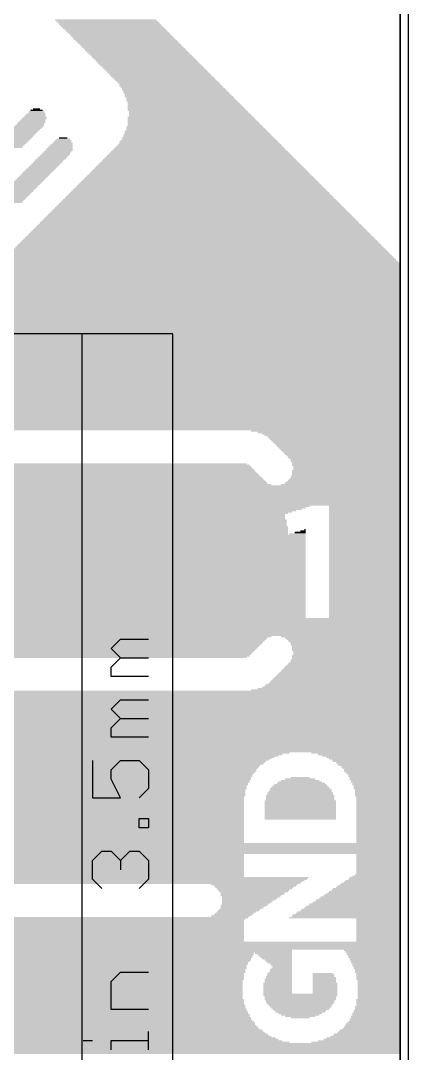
# Model space of a CAD drawing. Extents: x -40.8 to 40.8, y -42.1 to 43.9.
# Drawn here: x 34.78 to 40.77, y -2.37 to 13.59 of the extents above; entities that cross this region are included whole.
import ezdxf

# ---------------------------------------------------------------- set-up
doc = ezdxf.new("R2010")
doc.units = 0
for name, color, linetype in [('1', 22, 'CONTINUOUS'), ('16', 5, 'CONTINUOUS'), ('20', 4, 'CONTINUOUS'), ('200', 2, 'CONTINUOUS'), ('21', 2, 'CONTINUOUS'), ('27', 253, 'CONTINUOUS')]:
    doc.layers.add(name, color=color, linetype=linetype)

# ---------------------------------------------------------------- blocks, each defined once
blk = doc.blocks.new('RECT')
blk.add_solid([(-0.5, -0.5), (0.5, -0.5), (-0.5, 0.5), (0.5, 0.5)])

msp = doc.modelspace()

# ---------------------------------------------------------------- linework, layer by layer
at = {"layer": '1'}
msp.add_line((40.767, -17.526), (40.767, 17.272), dxfattribs=at)
at = {"layer": '16'}
msp.add_line((40.64, -17.526), (40.64, 17.272), dxfattribs=at)
at = {"layer": '20'}
msp.add_line((40.64, 16.3469), (40.64, -16.3469), dxfattribs=at)
at = {"layer": '21'}
for p, q in [((35.728, 8.75), (30.128, 8.75)), ((37.128, 8.75), (35.728, 8.75)), ((35.728, -8.75), (35.728, 8.75)), ((37.128, -8.75), (37.128, 8.75))]:
    msp.add_line(p, q, dxfattribs=at)
at = {"layer": '27'}
for p, q in [((36.1776, 3.8864), (36.3216, 4.0305)), ((36.3216, 4.0305), (36.7538, 4.0305)), ((36.3216, 3.7424), (36.1776, 3.8864)), ((36.1776, 3.5983), (36.3216, 3.7424)), ((36.3216, 3.7424), (36.7538, 3.7424)), ((36.1776, 3.4543), (36.1776, 3.5983)), ((36.7538, 3.4543), (36.1776, 3.4543)), ((36.1776, 2.9509), (36.3216, 3.095)), ((36.3216, 3.095), (36.7538, 3.095)), ((36.3216, 2.8069), (36.1776, 2.9509)), ((36.1776, 2.6628), (36.3216, 2.8069)), ((36.3216, 2.8069), (36.7538, 2.8069)), ((36.1776, 2.5188), (36.1776, 2.6628)), ((36.7538, 2.5188), (36.1776, 2.5188)), ((35.8895, 2.1595), (35.8895, 1.5832)), ((36.1776, 2.0154), (36.3216, 2.1595)), ((36.3216, 2.1595), (36.6097, 2.1595)), ((36.6097, 2.1595), (36.7538, 2.0154)), ((36.1776, 1.8713), (36.1776, 2.0154)), ((36.7538, 2.0154), (36.7538, 1.7273)), ((36.3216, 1.5832), (36.1776, 1.8713)), ((36.7538, 1.7273), (36.6097, 1.5832)), ((35.8895, 1.5832), (36.3216, 1.5832)), ((36.6097, 1.1155), (36.6097, 1.2595)), ((36.6097, 1.2595), (36.7538, 1.2595)), ((36.7538, 1.2595), (36.7538, 1.1155)), ((36.7538, 1.1155), (36.6097, 1.1155)), ((35.8895, 0.6121), (36.0335, 0.7562)), ((36.0335, 0.7562), (36.1776, 0.7562)), ((36.1776, 0.7562), (36.3216, 0.6121)), ((36.3216, 0.6121), (36.4657, 0.7562)), ((36.4657, 0.7562), (36.6097, 0.7562)), ((36.6097, 0.7562), (36.7538, 0.6121)), ((35.8895, 0.324), (35.8895, 0.6121)), ((36.3216, 0.6121), (36.3216, 0.4681)), ((36.7538, 0.6121), (36.7538, 0.324)), ((36.0335, 0.18), (35.8895, 0.324)), ((36.7538, 0.324), (36.6097, 0.18)), ((36.1776, -1.2589), (36.3216, -1.1149)), ((36.3216, -1.1149), (36.7538, -1.1149)), ((36.1776, -1.6911), (36.1776, -1.2589)), ((36.7538, -1.6911), (36.1776, -1.6911)), ((36.7538, -2.3148), (36.7538, -2.0267)), ((35.7454, -2.1707), (35.8895, -2.1707)), ((36.1776, -2.3148), (36.1776, -2.1707)), ((36.1776, -2.1707), (36.7538, -2.1707))]:
    msp.add_line(p, q, dxfattribs=at)

# ---------------------------------------------------------------- block references
at = {"layer": '200', "yscale": 0.0212}
for p, xscale in [((36.0907, 13.5975), 1.5666), ((36.1118, 13.5764), 1.5666), ((36.133, 13.5552), 1.5666), ((36.1542, 13.534), 1.5666), ((36.1754, 13.5129), 1.5665), ((36.1965, 13.4917), 1.5666), ((36.2177, 13.4705), 1.5666), ((36.2388, 13.4494), 1.5665), ((36.26, 13.4282), 1.5666), ((36.2812, 13.407), 1.5666), ((36.3024, 13.3858), 1.5666), ((36.3235, 13.3647), 1.5666), ((36.3447, 13.3435), 1.5666), ((36.3659, 13.3223), 1.5666), ((36.3871, 13.3012), 1.5665), ((36.4082, 13.28), 1.5666), ((36.4294, 13.2588), 1.5666), ((36.4505, 13.2377), 1.5665), ((36.4717, 13.2165), 1.5666), ((36.4929, 13.1953), 1.5666), ((36.5141, 13.1741), 1.5666), ((36.5352, 13.153), 1.5666), ((36.5564, 13.1318), 1.5666), ((36.5776, 13.1106), 1.5666), ((36.5988, 13.0895), 1.5665), ((36.6199, 13.0683), 1.5666), ((36.6411, 13.0471), 1.5666), ((36.6623, 13.026), 1.5665), ((36.6834, 13.0048), 1.5666), ((36.7046, 12.9836), 1.5666), ((36.7258, 12.9624), 1.5666), ((36.7469, 12.9413), 1.5666), ((36.7681, 12.9201), 1.5666), ((36.7893, 12.8989), 1.5666), ((36.8105, 12.8778), 1.5665), ((36.8316, 12.8566), 1.5666), ((36.8528, 12.8354), 1.5666), ((36.874, 12.8143), 1.5665), ((36.8951, 12.7931), 1.5666), ((36.9163, 12.7719), 1.5666), ((36.9375, 12.7507), 1.5666), ((36.9586, 12.7296), 1.5666), ((36.9798, 12.7084), 1.5666), ((37.001, 12.6872), 1.5666), ((37.0222, 12.6661), 1.5665), ((37.0433, 12.6449), 1.5666), ((37.0645, 12.6237), 1.5666), ((37.0857, 12.6026), 1.5665), ((37.0963, 12.5814), 1.5877), ((37.1174, 12.5602), 1.5878), ((37.1491, 12.5179), 1.6089), ((37.1386, 12.539), 1.5878), ((37.1703, 12.4967), 1.6089), ((37.181, 12.4755), 1.6301), ((37.202, 12.4544), 1.6301), ((37.2127, 12.4332), 1.6513), ((37.2233, 12.412), 1.6725), ((37.2444, 12.3909), 1.6724), ((37.255, 12.3697), 1.6936), ((37.2656, 12.3485), 1.7148), ((37.2868, 12.3273), 1.7148), ((37.2974, 12.3062), 1.7359), ((37.308, 12.285), 1.7571), ((35.0004, 12.1156), 0.3176), ((35.011, 12.1368), 0.2964), ((35.0216, 12.158), 0.2752), ((35.0216, 12.1792), 0.2329), ((35.0216, 12.2003), 0.1905), ((35.0216, 12.2215), 0.1058), ((37.3291, 12.2427), 1.7994), ((37.3397, 12.2215), 1.8206), ((37.3503, 12.2003), 1.8418), ((37.3186, 12.2638), 1.7783), ((37.382, 12.158), 1.8629), ((37.4032, 12.1156), 1.9053), ((37.3715, 12.1792), 1.8417), ((37.3927, 12.1368), 1.8841), ((34.9157, 11.9675), 0.4446), ((34.9263, 11.9886), 0.4234), ((34.9475, 12.0098), 0.4234), ((34.9581, 12.031), 0.4022), ((34.9687, 12.0521), 0.3811), ((34.9899, 12.0733), 0.3811), ((35.0005, 12.0945), 0.3599), ((37.4032, 12.0945), 1.9476), ((37.4138, 12.0733), 1.9688), ((37.4244, 12.0521), 1.99), ((37.4456, 12.0098), 2.0323), ((37.4667, 11.9675), 2.0746), ((37.435, 12.031), 2.0111), ((37.4562, 11.9886), 2.0535), ((34.7464, 11.7981), 0.4446), ((34.7675, 11.8193), 0.4445), ((34.7887, 11.8404), 0.4446), ((34.8099, 11.8616), 0.4446), ((34.8311, 11.8828), 0.4445), ((34.8522, 11.9039), 0.4446), ((34.8734, 11.9251), 0.4446), ((34.8946, 11.9463), 0.4445), ((37.5196, 11.7981), 2.3075), ((37.5091, 11.8193), 2.2863), ((37.4984, 11.8616), 2.2229), ((37.5091, 11.8404), 2.2441), ((37.4879, 11.8828), 2.2017), ((37.4667, 11.9463), 2.117), ((37.4773, 11.9251), 2.1382), ((37.4879, 11.9039), 2.1594), ((34.5982, 11.6499), 0.4446), ((34.6194, 11.6711), 0.4445), ((34.6405, 11.6922), 0.4446), ((34.6617, 11.7134), 0.4446), ((34.6829, 11.7346), 0.4445), ((34.704, 11.7558), 0.4446), ((34.7252, 11.7769), 0.4446), ((35.4027, 11.6499), 0.3599), ((35.4133, 11.6711), 0.3387), ((35.4238, 11.6922), 0.3176), ((35.4238, 11.7134), 0.2752), ((35.4344, 11.7346), 0.254), ((35.4344, 11.7558), 0.2117), ((35.4344, 11.7769), 0.127), ((37.5408, 11.6499), 2.5616), ((37.5408, 11.6711), 2.5192), ((37.5408, 11.6922), 2.4769), ((37.5303, 11.7134), 2.4557), ((37.5302, 11.7346), 2.4134), ((37.5196, 11.7769), 2.3499), ((37.5302, 11.7558), 2.371), ((34.577, 11.6287), 0.4446), ((35.2756, 11.4805), 0.4446), ((35.2968, 11.5017), 0.4446), ((35.318, 11.5229), 0.4445), ((35.3285, 11.5441), 0.4234), ((35.3497, 11.5652), 0.4234), ((35.3709, 11.5864), 0.4234), ((35.3815, 11.6076), 0.4022), ((35.3921, 11.6287), 0.3811), ((37.5408, 11.4805), 2.9003), ((37.5408, 11.5017), 2.858), ((37.5408, 11.5229), 2.8156), ((37.5408, 11.5441), 2.7732), ((37.5408, 11.5652), 2.731), ((37.5408, 11.5864), 2.6886), ((37.5408, 11.6076), 2.6462), ((37.5408, 11.6287), 2.6039), ((35.1274, 11.3323), 0.4446), ((35.1486, 11.3535), 0.4446), ((35.1698, 11.3747), 0.4446), ((35.191, 11.3959), 0.4445), ((35.2121, 11.417), 0.4446), ((35.2333, 11.4382), 0.4446), ((35.2544, 11.4594), 0.4445), ((37.5408, 11.3323), 3.1966), ((37.5408, 11.3535), 3.1544), ((37.5408, 11.3747), 3.112), ((37.5408, 11.3959), 3.0696), ((37.5408, 11.417), 3.0273), ((37.5408, 11.4382), 2.985), ((37.5408, 11.4594), 2.9426), ((34.9581, 11.163), 0.4446), ((34.9793, 11.1842), 0.4445), ((35.0004, 11.2053), 0.4446), ((35.0216, 11.2265), 0.4446), ((35.0428, 11.2477), 0.4445), ((35.0639, 11.2688), 0.4446), ((35.0851, 11.29), 0.4446), ((35.1063, 11.3112), 0.4445), ((37.5408, 11.163), 3.5354), ((37.5408, 11.1842), 3.493), ((37.5408, 11.2053), 3.4507), ((37.5408, 11.2265), 3.4084), ((37.5408, 11.2477), 3.366), ((37.5408, 11.2688), 3.3237), ((37.5408, 11.29), 3.2814), ((37.5408, 11.3112), 3.239), ((34.8099, 11.0148), 0.4446), ((34.8311, 11.036), 0.4445), ((34.8522, 11.0571), 0.4446), ((34.8734, 11.0783), 0.4446), ((34.8946, 11.0995), 0.4445), ((34.9157, 11.1207), 0.4446), ((34.9369, 11.1418), 0.4446), ((37.5408, 11.0148), 3.8318), ((37.5408, 11.036), 3.7894), ((37.5408, 11.0571), 3.7471), ((37.5408, 11.0783), 3.7048), ((37.5408, 11.0995), 3.6624), ((37.5408, 11.1207), 3.62), ((37.5408, 11.1418), 3.5778), ((34.6405, 10.8454), 0.4446), ((34.6617, 10.8666), 0.4446), ((34.6829, 10.8878), 0.4445), ((34.704, 10.909), 0.4446), ((34.7252, 10.9301), 0.4446), ((34.7464, 10.9513), 0.4446), ((34.7675, 10.9725), 0.4445), ((34.7887, 10.9936), 0.4446), ((37.5408, 10.8454), 4.1705), ((37.5408, 10.8666), 4.1282), ((37.5408, 10.8878), 4.0858), ((37.5408, 10.909), 4.0434), ((37.5408, 10.9301), 4.0012), ((37.5408, 10.9513), 3.9588), ((37.5408, 10.9725), 3.9164), ((37.5408, 10.9936), 3.8741), ((34.577, 10.7819), 0.4446), ((34.5982, 10.8031), 0.4446), ((34.6194, 10.8243), 0.4445), ((37.5408, 10.6973), 4.4668), ((37.5408, 10.7184), 4.4246), ((37.5408, 10.7396), 4.3822), ((37.5408, 10.7608), 4.3398), ((37.5408, 10.7819), 4.2975), ((37.5408, 10.8031), 4.2552), ((37.5408, 10.8243), 4.2128), ((37.5408, 10.5279), 4.8056), ((37.5408, 10.5491), 4.7632), ((37.5408, 10.5702), 4.7209), ((37.5408, 10.5914), 4.6786), ((37.5408, 10.6126), 4.6362), ((37.5408, 10.6337), 4.5939), ((37.5408, 10.6549), 4.5516), ((37.5408, 10.6761), 4.5092), ((37.5408, 10.3797), 5.102), ((37.5408, 10.4009), 5.0596), ((37.5408, 10.422), 5.0173), ((37.5408, 10.4432), 4.975), ((37.5408, 10.4644), 4.9326), ((37.5408, 10.4856), 4.8902), ((37.5408, 10.5067), 4.848), ((37.5408, 10.2103), 5.4407), ((37.5408, 10.2315), 5.3984), ((37.5408, 10.2527), 5.356), ((37.5408, 10.2739), 5.3136), ((37.5408, 10.295), 5.2714), ((37.5408, 10.3162), 5.229), ((37.5408, 10.3374), 5.1866), ((37.5408, 10.3585), 5.1443), ((37.5408, 10.041), 5.7794), ((37.5408, 10.0622), 5.737), ((37.5408, 10.0833), 5.6948), ((37.5408, 10.1045), 5.6524), ((37.5408, 10.1257), 5.61), ((37.5408, 10.1468), 5.5677), ((37.5408, 10.168), 5.5254), ((37.5408, 10.1892), 5.483), ((37.5408, 9.8928), 6.0758), ((37.5408, 9.914), 6.0334), ((37.5408, 9.9351), 5.9911), ((37.5408, 9.9563), 5.9488), ((37.5408, 9.9775), 5.9064), ((37.5408, 9.9986), 5.8641), ((37.5408, 10.0198), 5.8218), ((37.4879, 9.7234), 6.3086), ((37.4984, 9.7446), 6.2875), ((37.5091, 9.7658), 6.2663), ((37.5196, 9.7869), 6.2451), ((37.5302, 9.8081), 6.224), ((37.5408, 9.8293), 6.2028), ((37.5408, 9.8505), 6.1604), ((37.5408, 9.8716), 6.1182), ((37.4138, 9.5752), 6.4568), ((37.4244, 9.5964), 6.4357), ((37.435, 9.6176), 6.4145), ((37.4456, 9.6388), 6.3933), ((37.4561, 9.6599), 6.3722), ((37.4667, 9.6811), 6.351), ((37.4773, 9.7023), 6.3298), ((37.3291, 9.4059), 6.6262), ((37.3397, 9.4271), 6.605), ((37.3503, 9.4482), 6.5839), ((37.3608, 9.4694), 6.5627), ((37.3715, 9.4906), 6.5415), ((37.382, 9.5117), 6.5203), ((37.3926, 9.5329), 6.4992), ((37.4032, 9.5541), 6.478), ((36.2071, 9.2577), 8.8702), ((36.9269, 9.2789), 7.4307), ((36.9586, 9.3), 7.3671), ((37.2762, 9.3212), 6.732), ((37.2974, 9.3424), 6.6897), ((37.308, 9.3635), 6.6685), ((37.3185, 9.3847), 6.6474), ((34.196, 9.173), 12.8925), ((34.2066, 9.1518), 12.8713), ((34.2171, 9.1307), 12.8502), ((34.2277, 9.1095), 12.829), ((34.2383, 9.0883), 12.8078), ((36.1754, 9.1942), 8.9337), ((36.1859, 9.2154), 8.9126), ((36.1965, 9.2365), 8.8914), ((34.2489, 9.0672), 12.7867), ((34.2595, 9.046), 12.7655), ((34.2701, 9.0248), 12.7443), ((34.2806, 9.0037), 12.7232), ((34.2912, 8.9825), 12.702), ((34.3018, 8.9613), 12.6808), ((34.3124, 8.9401), 12.6596), ((34.3229, 8.919), 12.6385), ((34.3336, 8.8978), 12.6173), ((34.3441, 8.8766), 12.5961), ((34.3547, 8.8555), 12.575), ((34.3653, 8.8343), 12.5538), ((34.3759, 8.8131), 12.5326), ((34.3865, 8.792), 12.5115), ((34.3971, 8.7708), 12.4903), ((34.4077, 8.7496), 12.4691), ((34.4183, 8.7284), 12.4479), ((34.4288, 8.7073), 12.4268), ((34.4394, 8.6861), 12.4056), ((34.45, 8.6649), 12.3844), ((34.4606, 8.6438), 12.3633), ((34.4712, 8.6226), 12.3421), ((34.4817, 8.6014), 12.3209), ((34.4923, 8.5803), 12.2998), ((34.5029, 8.5591), 12.2786), ((34.5135, 8.5379), 12.2574), ((34.5241, 8.5167), 12.2362), ((34.5346, 8.4956), 12.2151), ((34.5453, 8.4744), 12.1939), ((34.5558, 8.4532), 12.1727), ((34.5664, 8.4321), 12.1516), ((34.577, 8.4109), 12.1304), ((34.5876, 8.3897), 12.1092), ((34.5982, 8.3686), 12.0881), ((34.6088, 8.3474), 12.0669), ((34.6194, 8.3262), 12.0457), ((34.63, 8.305), 12.0245), ((34.6405, 8.2839), 12.0034), ((34.6511, 8.2627), 11.9822), ((34.6617, 8.2415), 11.961), ((34.6722, 8.2204), 11.9399), ((34.6829, 8.1992), 11.9187), ((34.6934, 8.178), 11.8975), ((34.704, 8.1569), 11.8764), ((34.7146, 8.1357), 11.8552), ((34.7252, 8.1145), 11.834), ((34.7358, 8.0933), 11.8128), ((34.7463, 8.0722), 11.7917), ((34.757, 8.051), 11.7705), ((34.7675, 8.0298), 11.7493), ((34.7781, 8.0087), 11.7282), ((34.7887, 7.9875), 11.707), ((34.7993, 7.9663), 11.6858), ((34.8099, 7.9452), 11.6647), ((34.8205, 7.924), 11.6435), ((34.8311, 7.9028), 11.6223), ((34.8417, 7.8816), 11.6011), ((34.8522, 7.8605), 11.58), ((34.8628, 7.8393), 11.5588), ((34.8734, 7.8181), 11.5376), ((34.8839, 7.797), 11.5165), ((34.8946, 7.7758), 11.4953), ((34.9051, 7.7546), 11.4741), ((34.9157, 7.7335), 11.453), ((34.9263, 7.7123), 11.4318), ((34.9369, 7.6911), 11.4106), ((34.9475, 7.6699), 11.3894), ((34.9581, 7.6488), 11.3683), ((34.9687, 7.6276), 11.3471), ((34.9687, 7.6064), 11.3471), ((34.9793, 7.5853), 11.3259), ((34.9898, 7.5641), 11.3048), ((34.9898, 7.5429), 11.3048), ((35.0004, 7.5218), 11.2836), ((35.011, 7.5006), 11.2624), ((35.011, 7.4794), 11.2624), ((35.0216, 7.4582), 11.2413), ((35.0216, 7.4371), 11.2413), ((35.0322, 7.4159), 11.2201), ((35.0322, 7.3947), 11.2201), ((35.0428, 7.3736), 11.1989), ((35.0428, 7.3524), 11.1989), ((35.0534, 7.3312), 11.1777), ((35.0534, 7.3101), 11.1777), ((35.0534, 7.2889), 11.1777), ((35.0639, 7.2677), 11.1566), ((39.4885, 7.2465), 2.3075), ((39.5414, 7.2254), 2.2017), ((39.5731, 7.2042), 2.1382), ((39.5943, 7.183), 2.0958), ((39.6155, 7.1619), 2.0535), ((39.626, 7.1407), 2.0323), ((39.6367, 7.1195), 2.0111), ((39.6472, 7.0984), 1.99), ((39.6578, 7.0772), 1.9688), ((39.6684, 7.056), 1.9476), ((39.679, 7.0348), 1.9265), ((39.6896, 7.0137), 1.9053), ((39.7002, 6.9925), 1.8841), ((39.7108, 6.9713), 1.8629), ((39.7213, 6.9502), 1.8418), ((39.7319, 6.929), 1.8206), ((39.7425, 6.9078), 1.7994), ((39.7531, 6.8867), 1.7783), ((39.7636, 6.8655), 1.7571), ((33.9207, 6.6961), 8.8279), ((33.889, 6.7385), 8.7644), ((33.9102, 6.7173), 8.8067), ((39.7743, 6.8443), 1.7359), ((39.7848, 6.8231), 1.7148), ((39.7954, 6.802), 1.6936), ((39.7954, 6.7808), 1.6936), ((39.806, 6.7596), 1.6724), ((39.806, 6.7385), 1.6724), ((39.806, 6.7173), 1.6724), ((39.8166, 6.6961), 1.6512), ((33.9736, 6.5903), 8.9337), ((33.9948, 6.5479), 8.9761), ((33.9314, 6.675), 8.8491), ((33.9419, 6.6538), 8.8702), ((33.9525, 6.6326), 8.8914), ((33.9631, 6.6114), 8.9126), ((33.9843, 6.5691), 8.9549), ((39.7954, 6.5479), 1.6936), ((39.806, 6.6326), 1.6724), ((39.806, 6.6114), 1.6724), ((39.806, 6.5903), 1.6724), ((39.806, 6.5691), 1.6724), ((39.8166, 6.675), 1.6512), ((39.8166, 6.6538), 1.6512), ((34.0054, 6.5268), 8.9972), ((34.016, 6.5056), 9.0184), ((34.0266, 6.4844), 9.0396), ((34.0372, 6.4633), 9.0608), ((34.0795, 6.4209), 9.1454), ((35.0745, 6.3997), 11.1354), ((35.0745, 6.3786), 11.1354), ((34.0478, 6.4421), 9.0819), ((39.7213, 6.4209), 1.8418), ((39.7531, 6.4421), 1.7783), ((39.7636, 6.4633), 1.7571), ((39.7743, 6.4844), 1.7359), ((39.7848, 6.5056), 1.7148), ((39.7954, 6.5268), 1.6936), ((35.0745, 6.3574), 11.1354), ((35.0745, 6.3362), 11.1354), ((35.0745, 6.3151), 11.1354), ((35.0745, 6.2939), 11.1354), ((35.0745, 6.2727), 11.1354), ((35.0745, 6.2516), 11.1354), ((35.0745, 6.2304), 11.1354), ((34.3441, 6.061), 9.6747), ((35.0745, 6.2092), 11.1354), ((35.0745, 6.188), 11.1354), ((35.0745, 6.1669), 11.1354), ((35.0745, 6.1457), 11.1354), ((35.0745, 6.1245), 11.1354), ((35.0745, 6.1034), 11.1354), ((34.3759, 6.0822), 9.7382), ((40.0918, 6.0822), 1.1008), ((40.0918, 6.061), 1.1008), ((34.1853, 5.9552), 9.3571), ((34.1853, 5.934), 9.3571), ((34.1853, 5.9128), 9.3571), ((34.3124, 6.0399), 9.6112), ((34.2383, 5.9975), 9.463), ((34.2701, 6.0187), 9.5265), ((34.2066, 5.9763), 9.3995), ((40.0918, 6.0399), 1.1008), ((40.0918, 6.0187), 1.1008), ((40.0918, 5.9975), 1.1008), ((40.0918, 5.9763), 1.1008), ((40.0918, 5.9552), 1.1008), ((40.0918, 5.934), 1.1008), ((40.0918, 5.9128), 1.1008), ((34.1853, 5.8917), 9.3571), ((34.196, 5.8705), 9.3783), ((34.196, 5.8493), 9.3783), ((34.196, 5.8282), 9.3783), ((34.196, 5.807), 9.3783), ((34.196, 5.7858), 9.3783), ((34.2066, 5.7646), 9.3995), ((34.2066, 5.7435), 9.3995), ((40.0918, 5.8917), 1.1008), ((40.0918, 5.8705), 1.1008), ((40.0918, 5.8493), 1.1008), ((40.0918, 5.8282), 1.1008), ((40.0918, 5.807), 1.1008), ((40.0918, 5.7858), 1.1008), ((40.0918, 5.7646), 1.1008), ((40.0918, 5.7435), 1.1008), ((34.3441, 5.6376), 9.6747), ((34.3441, 5.6165), 9.6747), ((34.3441, 5.5953), 9.6747), ((34.3441, 5.5741), 9.6747), ((34.2066, 5.7223), 9.3995), ((34.2066, 5.7011), 9.3995), ((34.2066, 5.68), 9.3995), ((34.2066, 5.6588), 9.3995), ((39.0545, 5.6588), 0.2541), ((39.0968, 5.68), 0.1694), ((39.1392, 5.7011), 0.0847), ((39.1709, 5.7223), 0.0212), ((40.0918, 5.7223), 1.1008), ((40.0918, 5.7011), 1.1008), ((40.0918, 5.68), 1.1008), ((40.0918, 5.6588), 1.1008), ((40.0918, 5.6376), 1.1008), ((40.0918, 5.6165), 1.1008), ((40.0918, 5.5953), 1.1008), ((40.0918, 5.5741), 1.1008), ((34.3441, 5.5529), 9.6747), ((34.3441, 5.5318), 9.6747), ((34.3441, 5.5106), 9.6747), ((34.3441, 5.4894), 9.6747), ((34.3441, 5.4683), 9.6747), ((34.3441, 5.4471), 9.6747), ((34.3441, 5.4259), 9.6747), ((40.0918, 5.5529), 1.1008), ((40.0918, 5.5318), 1.1008), ((40.0918, 5.5106), 1.1008), ((40.0918, 5.4894), 1.1008), ((40.0918, 5.4683), 1.1008), ((40.0918, 5.4471), 1.1008), ((40.0918, 5.4259), 1.1008), ((34.3441, 5.4047), 9.6747), ((34.3441, 5.3836), 9.6747), ((34.3441, 5.3624), 9.6747), ((34.3441, 5.3412), 9.6747), ((34.3441, 5.3201), 9.6747), ((34.3441, 5.2989), 9.6747), ((34.3441, 5.2777), 9.6747), ((34.3441, 5.2566), 9.6747), ((40.0918, 5.4047), 1.1008), ((40.0918, 5.3836), 1.1008), ((40.0918, 5.3624), 1.1008), ((40.0918, 5.3412), 1.1008), ((40.0918, 5.3201), 1.1008), ((40.0918, 5.2989), 1.1008), ((40.0918, 5.2777), 1.1008), ((40.0918, 5.2566), 1.1008), ((34.3441, 5.2354), 9.6747), ((34.3441, 5.2142), 9.6747), ((34.3441, 5.1931), 9.6747), ((34.3441, 5.1719), 9.6747), ((34.3441, 5.1507), 9.6747), ((34.3441, 5.1295), 9.6747), ((34.3441, 5.1084), 9.6747), ((40.0918, 5.2354), 1.1008), ((40.0918, 5.2142), 1.1008), ((40.0918, 5.1931), 1.1008), ((40.0918, 5.1719), 1.1008), ((40.0918, 5.1507), 1.1008), ((40.0918, 5.1295), 1.1008), ((40.0918, 5.1084), 1.1008), ((34.3441, 5.0872), 9.6747), ((34.3441, 5.066), 9.6747), ((34.3441, 5.0449), 9.6747), ((34.3441, 5.0237), 9.6747), ((34.3441, 5.0025), 9.6747), ((34.3441, 4.9814), 9.6747), ((34.3441, 4.9602), 9.6747), ((34.3441, 4.939), 9.6747), ((40.0918, 5.0872), 1.1008), ((40.0918, 5.066), 1.1008), ((40.0918, 5.0449), 1.1008), ((40.0918, 5.0237), 1.1008), ((40.0918, 5.0025), 1.1008), ((40.0918, 4.9814), 1.1008), ((40.0918, 4.9602), 1.1008), ((40.0918, 4.939), 1.1008), ((34.3441, 4.9178), 9.6747), ((34.3441, 4.8967), 9.6747), ((34.3441, 4.8755), 9.6747), ((34.3441, 4.8543), 9.6747), ((34.3441, 4.8332), 9.6747), ((34.3441, 4.812), 9.6747), ((34.3441, 4.7908), 9.6747), ((40.0918, 4.9178), 1.1008), ((40.0918, 4.8967), 1.1008), ((40.0918, 4.8755), 1.1008), ((40.0918, 4.8543), 1.1008), ((40.0918, 4.8332), 1.1008), ((40.0918, 4.812), 1.1008), ((40.0918, 4.7908), 1.1008), ((34.3441, 4.7697), 9.6747), ((34.3441, 4.7485), 9.6747), ((34.3441, 4.7273), 9.6747), ((34.3441, 4.7061), 9.6747), ((34.3441, 4.685), 9.6747), ((34.3441, 4.6638), 9.6747), ((34.3441, 4.6426), 9.6747), ((34.3441, 4.6215), 9.6747), ((40.0918, 4.7697), 1.1008), ((40.0918, 4.7485), 1.1008), ((40.0918, 4.7273), 1.1008), ((40.0918, 4.7061), 1.1008), ((40.0918, 4.685), 1.1008), ((40.0918, 4.6638), 1.1008), ((40.0918, 4.6426), 1.1008), ((40.0918, 4.6215), 1.1008), ((34.3441, 4.6003), 9.6747), ((34.3441, 4.5791), 9.6747), ((34.3441, 4.5579), 9.6747), ((34.3441, 4.5368), 9.6747), ((34.3441, 4.5156), 9.6747), ((34.3441, 4.4944), 9.6747), ((34.3441, 4.4733), 9.6747), ((40.0918, 4.6003), 1.1008), ((40.0918, 4.5791), 1.1008), ((40.0918, 4.5579), 1.1008), ((40.0918, 4.5368), 1.1008), ((40.0918, 4.5156), 1.1008), ((40.0918, 4.4944), 1.1008), ((40.0918, 4.4733), 1.1008), ((34.3441, 4.4521), 9.6747), ((34.3441, 4.4309), 9.6747), ((34.3441, 4.4098), 9.6747), ((34.3441, 4.3886), 9.6747), ((34.3441, 4.3674), 9.6747), ((35.0745, 4.3463), 11.1354), ((35.0745, 4.3251), 11.1354), ((35.0745, 4.3039), 11.1354), ((40.0918, 4.4521), 1.1008), ((40.0918, 4.4309), 1.1008), ((40.0918, 4.4098), 1.1008), ((40.0918, 4.3886), 1.1008), ((40.0918, 4.3674), 1.1008), ((35.0745, 4.2827), 11.1354), ((35.0745, 4.2616), 11.1354), ((35.0745, 4.2404), 11.1354), ((35.0745, 4.2192), 11.1354), ((35.0745, 4.1981), 11.1354), ((35.0745, 4.1769), 11.1354), ((35.0745, 4.1557), 11.1354), ((35.0745, 4.1346), 11.1354), ((35.0745, 4.1134), 11.1354), ((35.0745, 4.0922), 11.1354), ((34.0795, 4.071), 9.1454), ((34.0372, 4.0287), 9.0608), ((34.0266, 4.0075), 9.0396), ((34.016, 3.9864), 9.0184), ((34.0478, 4.0499), 9.0819), ((39.7213, 4.071), 1.8418), ((39.7531, 4.0499), 1.7783), ((39.7636, 4.0287), 1.7571), ((39.7743, 4.0075), 1.7359), ((39.7848, 3.9864), 1.7148), ((33.9948, 3.944), 8.9761), ((33.9736, 3.9017), 8.9337), ((34.0054, 3.9652), 8.9972), ((33.9843, 3.9229), 8.9549), ((33.9631, 3.8805), 8.9126), ((33.9525, 3.8593), 8.8914), ((33.9419, 3.8382), 8.8702), ((39.7954, 3.9652), 1.6936), ((39.7954, 3.944), 1.6936), ((39.806, 3.9229), 1.6724), ((39.806, 3.9017), 1.6724), ((39.806, 3.8805), 1.6724), ((39.806, 3.8593), 1.6724), ((39.8166, 3.8382), 1.6512), ((33.9207, 3.7958), 8.8279), ((33.9314, 3.817), 8.8491), ((33.889, 3.7535), 8.7644), ((33.9102, 3.7747), 8.8067), ((39.7848, 3.6688), 1.7148), ((39.7954, 3.7112), 1.6936), ((39.7954, 3.69), 1.6936), ((39.806, 3.7747), 1.6724), ((39.806, 3.7535), 1.6724), ((39.806, 3.7323), 1.6724), ((39.8166, 3.817), 1.6512), ((39.8166, 3.7958), 1.6512), ((39.7002, 3.4995), 1.8841), ((39.7108, 3.5206), 1.8629), ((39.7213, 3.5418), 1.8418), ((39.7319, 3.563), 1.8206), ((39.7425, 3.5841), 1.7994), ((39.7531, 3.6053), 1.7783), ((39.7636, 3.6265), 1.7571), ((39.7743, 3.6476), 1.7359), ((39.626, 3.3513), 2.0323), ((39.6367, 3.3724), 2.0111), ((39.6472, 3.3936), 1.99), ((39.6578, 3.4148), 1.9688), ((39.6684, 3.4359), 1.9476), ((39.679, 3.4571), 1.9265), ((39.6896, 3.4783), 1.9053), ((35.0745, 3.2242), 11.1354), ((35.0745, 3.2031), 11.1354), ((35.0745, 3.1819), 11.1354), ((39.4885, 3.2454), 2.3075), ((39.5414, 3.2666), 2.2017), ((39.5731, 3.2878), 2.1382), ((39.5943, 3.3089), 2.0958), ((39.6049, 3.3301), 2.0746), ((35.0745, 3.1607), 11.1354), ((35.0745, 3.1396), 11.1354), ((35.0745, 3.1184), 11.1354), ((35.0745, 3.0972), 11.1354), ((35.0745, 3.0761), 11.1354), ((35.0745, 3.0549), 11.1354), ((35.0745, 3.0337), 11.1354), ((35.0745, 3.0125), 11.1354), ((35.0745, 2.9914), 11.1354), ((35.0745, 2.9702), 11.1354), ((35.0745, 2.949), 11.1354), ((35.0745, 2.9279), 11.1354), ((35.0745, 2.9067), 11.1354), ((35.0745, 2.8855), 11.1354), ((35.0745, 2.8644), 11.1354), ((35.0745, 2.8432), 11.1354), ((35.0745, 2.822), 11.1354), ((35.0745, 2.8008), 11.1354), ((35.0745, 2.7797), 11.1354), ((35.0745, 2.7585), 11.1354), ((35.0745, 2.7373), 11.1354), ((35.0745, 2.7162), 11.1354), ((35.0745, 2.695), 11.1354), ((35.0745, 2.6738), 11.1354), ((35.0745, 2.6527), 11.1354), ((35.0745, 2.6315), 11.1354), ((35.0745, 2.6103), 11.1354), ((35.0745, 2.5891), 11.1354), ((35.0745, 2.568), 11.1354), ((35.0745, 2.5468), 11.1354), ((35.0745, 2.5256), 11.1354), ((35.0745, 2.5045), 11.1354), ((35.0745, 2.4833), 11.1354), ((35.0745, 2.4621), 11.1354), ((35.0745, 2.441), 11.1354), ((35.0745, 2.4198), 11.1354), ((35.0745, 2.3986), 11.1354), ((34.1324, 2.2292), 9.2513), ((35.0745, 2.3774), 11.1354), ((35.0745, 2.3563), 11.1354), ((35.0745, 2.3351), 11.1354), ((35.0745, 2.3139), 11.1354), ((35.0745, 2.2928), 11.1354), ((34.2171, 2.2716), 9.4206), ((34.1642, 2.2504), 9.3148), ((39.9542, 2.2716), 1.376), ((40.0071, 2.2504), 1.2702), ((40.0389, 2.2292), 1.2067), ((33.9948, 2.0811), 8.9761), ((34.1007, 2.2081), 9.1878), ((34.0795, 2.1869), 9.1454), ((34.0372, 2.1446), 9.0608), ((34.0266, 2.1234), 9.0396), ((34.016, 2.1022), 9.0184), ((34.0584, 2.1657), 9.1031), ((40.0706, 2.2081), 1.1432), ((40.0918, 2.1869), 1.1008), ((40.113, 2.1657), 1.0585), ((40.1236, 2.1446), 1.0373), ((40.1447, 2.1234), 0.995), ((40.1553, 2.1022), 0.9738), ((40.1659, 2.0811), 0.9526), ((33.9736, 2.0387), 8.9337), ((33.9843, 2.0599), 8.9549), ((33.9631, 2.0175), 8.9126), ((33.9631, 1.9964), 8.9126), ((33.9525, 1.9752), 8.8914), ((33.9419, 1.954), 8.8702), ((33.9314, 1.9329), 8.8491), ((33.9314, 1.9117), 8.8491), ((40.187, 2.0599), 0.9103), ((40.1977, 2.0387), 0.8891), ((40.2082, 2.0175), 0.868), ((40.2082, 1.9964), 0.868), ((40.2188, 1.9752), 0.8468), ((40.2294, 1.954), 0.8256), ((40.24, 1.9329), 0.8044), ((40.24, 1.9117), 0.8044), ((33.9207, 1.8905), 8.8279), ((33.9207, 1.8694), 8.8279), ((33.889, 1.7635), 8.7644), ((33.9102, 1.8482), 8.8067), ((33.9102, 1.827), 8.8067), ((33.8996, 1.8059), 8.7855), ((33.8996, 1.7847), 8.7855), ((39.0968, 1.7635), 0.8468), ((39.0968, 1.7847), 0.8044), ((39.1074, 1.8059), 0.741), ((39.0968, 1.827), 0.6774), ((39.0968, 1.8482), 0.5928), ((39.0968, 1.8694), 0.4658), ((39.0968, 1.8905), 0.2964), ((40.2506, 1.8905), 0.7833), ((40.2506, 1.8694), 0.7833), ((40.2612, 1.8482), 0.7621), ((40.2612, 1.827), 0.7621), ((40.2718, 1.8059), 0.7409), ((40.2718, 1.7847), 0.7409), ((40.2823, 1.7635), 0.7198), ((33.889, 1.7423), 8.7644), ((33.889, 1.7212), 8.7644), ((33.8784, 1.7), 8.7432), ((33.8784, 1.6788), 8.7432), ((33.8784, 1.6577), 8.7432), ((33.8784, 1.6365), 8.7432), ((33.8784, 1.6153), 8.7432), ((33.8678, 1.5942), 8.722), ((39.0969, 1.6153), 1.0585), ((39.0969, 1.5942), 1.0585), ((39.0968, 1.6577), 1.0162), ((39.0968, 1.6365), 1.0162), ((39.0968, 1.6788), 0.9738), ((39.0968, 1.7212), 0.9314), ((39.1074, 1.7), 0.9526), ((39.0968, 1.7423), 0.8892), ((40.2823, 1.7423), 0.7198), ((40.2823, 1.7212), 0.7198), ((40.2929, 1.7), 0.6986), ((40.2929, 1.6788), 0.6986), ((40.2929, 1.6577), 0.6986), ((40.2929, 1.6365), 0.6986), ((40.2929, 1.6153), 0.6986), ((40.3035, 1.5942), 0.6774), ((33.8678, 1.573), 8.722), ((33.8678, 1.5518), 8.722), ((33.8678, 1.5306), 8.722), ((33.8678, 1.5095), 8.722), ((33.8678, 1.4883), 8.722), ((33.8678, 1.4671), 8.722), ((33.8678, 1.446), 8.722), ((39.0968, 1.5306), 1.1008), ((39.0968, 1.5095), 1.1008), ((39.0968, 1.4883), 1.1008), ((39.0968, 1.4671), 1.1008), ((39.0968, 1.446), 1.1008), ((39.0969, 1.573), 1.0585), ((39.0969, 1.5518), 1.0585), ((40.3035, 1.573), 0.6774), ((40.3035, 1.5518), 0.6774), ((40.3035, 1.5306), 0.6774), ((40.3035, 1.5095), 0.6774), ((40.3035, 1.4883), 0.6774), ((40.3035, 1.4671), 0.6774), ((40.3035, 1.446), 0.6774), ((33.8678, 1.4248), 8.722), ((33.8678, 1.4036), 8.722), ((33.8678, 1.3825), 8.722), ((33.8678, 1.3613), 8.722), ((33.8678, 1.3401), 8.722), ((33.8678, 1.3189), 8.722), ((33.8678, 1.2978), 8.722), ((33.8678, 1.2766), 8.722), ((39.0968, 1.4248), 1.1008), ((39.0968, 1.4036), 1.1008), ((39.0968, 1.3825), 1.1008), ((39.0968, 1.3613), 1.1008), ((39.0968, 1.3401), 1.1008), ((39.0968, 1.3189), 1.1008), ((39.0968, 1.2978), 1.1008), ((39.0968, 1.2766), 1.1008), ((40.3035, 1.4248), 0.6774), ((40.3035, 1.4036), 0.6774), ((40.3035, 1.3825), 0.6774), ((40.3035, 1.3613), 0.6774), ((40.3035, 1.3401), 0.6774), ((40.3035, 1.3189), 0.6774), ((40.3035, 1.2978), 0.6774), ((40.3035, 1.2766), 0.6774), ((33.8678, 1.2554), 8.722), ((33.8678, 1.2343), 8.722), ((33.8678, 1.2131), 8.722), ((33.8678, 1.1919), 8.722), ((33.8678, 1.1707), 8.722), ((33.8678, 1.1496), 8.722), ((33.8678, 1.1284), 8.722), ((33.8678, 1.1072), 8.722), ((39.0968, 1.2554), 1.1008), ((40.3035, 1.2554), 0.6774), ((40.3035, 1.2343), 0.6774), ((40.3035, 1.2131), 0.6774), ((40.3035, 1.1919), 0.6774), ((40.3035, 1.1707), 0.6774), ((40.3035, 1.1496), 0.6774), ((40.3035, 1.1284), 0.6774), ((40.3035, 1.1072), 0.6774), ((33.8678, 1.0861), 8.722), ((33.8678, 1.0649), 8.722), ((33.8678, 1.0437), 8.722), ((33.8678, 1.0226), 8.722), ((33.8678, 1.0014), 8.722), ((33.8678, 0.9802), 8.722), ((33.8678, 0.9591), 8.722), ((40.3035, 1.0861), 0.6774), ((40.3035, 1.0649), 0.6774), ((40.3035, 1.0437), 0.6774), ((40.3035, 1.0226), 0.6774), ((40.3035, 1.0014), 0.6774), ((40.3035, 0.9802), 0.6774), ((40.3035, 0.9591), 0.6774), ((33.8678, 0.9379), 8.722), ((33.8678, 0.9167), 8.722), ((33.8678, 0.8955), 8.722), ((35.0745, 0.8744), 11.1354), ((35.0745, 0.8532), 11.1354), ((35.0745, 0.832), 11.1354), ((35.0745, 0.8109), 11.1354), ((35.0745, 0.7897), 11.1354), ((40.3035, 0.9379), 0.6774), ((40.3035, 0.9167), 0.6774), ((40.3035, 0.8955), 0.6774), ((35.0745, 0.7685), 11.1354), ((35.0745, 0.7474), 11.1354), ((35.0745, 0.7262), 11.1354), ((33.8678, 0.705), 8.722), ((33.8678, 0.6838), 8.722), ((33.8678, 0.6627), 8.722), ((33.8678, 0.6415), 8.722), ((40.3035, 0.705), 0.6774), ((40.3035, 0.6838), 0.6774), ((40.3035, 0.6627), 0.6774), ((40.3035, 0.6415), 0.6774), ((33.8678, 0.6203), 8.722), ((33.8678, 0.5992), 8.722), ((33.8678, 0.578), 8.722), ((33.8678, 0.5568), 8.722), ((33.8678, 0.5357), 8.722), ((33.8678, 0.5145), 8.722), ((33.8678, 0.4933), 8.722), ((33.8678, 0.4721), 8.722), ((40.3035, 0.6203), 0.6774), ((40.3035, 0.5992), 0.6774), ((40.3035, 0.578), 0.6774), ((40.3035, 0.5568), 0.6774), ((40.3035, 0.5357), 0.6774), ((40.3035, 0.5145), 0.6774), ((40.3035, 0.4933), 0.6774), ((40.3035, 0.4721), 0.6774), ((33.8678, 0.451), 8.722), ((33.8678, 0.4298), 8.722), ((33.8678, 0.4086), 8.722), ((33.8678, 0.3875), 8.722), ((33.8678, 0.3663), 8.722), ((34.3653, 0.3451), 9.717), ((34.3548, 0.324), 9.6959), ((40.24, 0.324), 0.8044), ((40.2506, 0.3451), 0.7833), ((40.2718, 0.3663), 0.7409), ((40.2929, 0.3875), 0.6986), ((40.3035, 0.451), 0.6774), ((40.3035, 0.4298), 0.6774), ((40.3035, 0.4086), 0.6774), ((34.3336, 0.3028), 9.6535), ((34.3124, 0.2816), 9.6112), ((34.3018, 0.2604), 9.59), ((38.3877, 0.2393), 1.3337), ((38.3982, 0.2181), 1.2702), ((38.3877, 0.1969), 1.2067), ((38.3876, 0.1758), 1.1644), ((38.377, 0.1546), 1.1008), ((40.113, 0.1546), 1.0585), ((40.1236, 0.1758), 1.0373), ((40.1447, 0.1969), 0.995), ((40.1553, 0.2181), 0.9738), ((40.1765, 0.2393), 0.9315), ((40.187, 0.2604), 0.9103), ((40.2082, 0.2816), 0.868), ((40.2188, 0.3028), 0.8468), ((38.3771, 0.1334), 1.0585), ((38.3664, 0.1123), 0.995), ((38.3559, 0.0911), 0.9739), ((38.3347, 0.0699), 0.9315), ((38.3347, 0.0487), 0.8892), ((38.3135, 0.0276), 0.8468), ((38.3029, 0.0064), 0.8256), ((39.9965, 0.0064), 1.2914), ((40.0177, 0.0276), 1.249), ((40.0283, 0.0487), 1.2278), ((40.0495, 0.0699), 1.1855), ((40.0601, 0.0911), 1.1643), ((40.0812, 0.1123), 1.122), ((40.0918, 0.1334), 1.1008), ((38.1442, -0.163), 0.6351), ((38.1654, -0.1418), 0.6351), ((38.2288, -0.0783), 0.7198), ((38.1971, -0.1206), 0.6563), ((38.2077, -0.0994), 0.6775), ((38.2711, -0.0359), 0.7621), ((38.2818, -0.0148), 0.7833), ((38.25, -0.0571), 0.7198), ((39.8695, -0.163), 1.5454), ((39.8801, -0.1418), 1.5242), ((39.9013, -0.1206), 1.4819), ((39.9119, -0.0994), 1.4607), ((39.933, -0.0783), 1.4184), ((39.9436, -0.0571), 1.3972), ((39.9648, -0.0359), 1.3549), ((39.986, -0.0148), 1.3125), ((33.8784, -0.29), 8.7432), ((33.8678, -0.3111), 8.722), ((33.8996, -0.2688), 8.7855), ((38.0172, -0.2476), 0.5927), ((38.0595, -0.2265), 0.5928), ((38.0806, -0.2053), 0.5927), ((38.1124, -0.1841), 0.614), ((39.7848, -0.2688), 1.7148), ((39.806, -0.2476), 1.6724), ((39.8166, -0.2265), 1.6512), ((39.8377, -0.2053), 1.6089), ((39.8484, -0.1841), 1.5877), ((40.3035, -0.29), 0.6774), ((40.3035, -0.3111), 0.6774), ((33.8678, -0.3323), 8.722), ((33.8678, -0.3535), 8.722), ((33.8678, -0.3747), 8.722), ((33.8678, -0.3958), 8.722), ((33.8678, -0.417), 8.722), ((33.8678, -0.4382), 8.722), ((33.8678, -0.4593), 8.722), ((33.8678, -0.4805), 8.722), ((40.3035, -0.3323), 0.6774), ((40.3035, -0.3535), 0.6774), ((40.3035, -0.3747), 0.6774), ((40.3035, -0.3958), 0.6774), ((40.3035, -0.417), 0.6774), ((40.3035, -0.4382), 0.6774), ((40.3035, -0.4593), 0.6774), ((40.3035, -0.4805), 0.6774), ((33.8678, -0.5017), 8.722), ((33.8678, -0.5228), 8.722), ((33.8678, -0.544), 8.722), ((33.8678, -0.5652), 8.722), ((33.8678, -0.5864), 8.722), ((33.8678, -0.6075), 8.722), ((33.8678, -0.6287), 8.722), ((40.3035, -0.5017), 0.6774), ((40.3035, -0.5228), 0.6774), ((40.3035, -0.544), 0.6774), ((40.3035, -0.5652), 0.6774), ((40.3035, -0.5864), 0.6774), ((40.3035, -0.6075), 0.6774), ((40.3035, -0.6287), 0.6774), ((35.0745, -0.6499), 11.1354), ((35.0745, -0.671), 11.1354), ((35.0745, -0.6922), 11.1354), ((35.0745, -0.7134), 11.1354), ((35.0745, -0.7345), 11.1354), ((35.0745, -0.7557), 11.1354), ((34.2383, -0.7769), 9.463), ((34.2383, -0.7981), 9.463), ((40.2082, -0.7769), 0.868), ((40.2188, -0.7981), 0.8468), ((33.9207, -0.9039), 8.8279), ((33.9207, -0.9251), 8.8279), ((33.9419, -0.8192), 8.8702), ((33.9419, -0.8404), 8.8702), ((33.9314, -0.8616), 8.8491), ((33.9314, -0.8827), 8.8491), ((33.9102, -0.9462), 8.8067), ((33.8996, -0.9674), 8.7855), ((38.684, -0.8192), 0.5716), ((38.7052, -0.8404), 0.5293), ((38.7157, -0.8616), 0.5081), ((38.7264, -0.8827), 0.4869), ((38.7369, -0.9039), 0.4658), ((38.7581, -0.9251), 0.4234), ((38.7687, -0.9462), 0.4022), ((38.7793, -0.9674), 0.3811), ((40.2294, -0.8192), 0.8256), ((40.2294, -0.8404), 0.8256), ((40.24, -0.8616), 0.8044), ((40.24, -0.8827), 0.8044), ((40.2506, -0.9039), 0.7833), ((40.2506, -0.9251), 0.7833), ((40.2612, -0.9462), 0.7621), ((40.2612, -0.9674), 0.7621), ((33.889, -1.0098), 8.7644), ((33.889, -1.0309), 8.7644), ((33.889, -1.0521), 8.7644), ((33.8784, -1.0733), 8.7432), ((33.8784, -1.0944), 8.7432), ((33.8784, -1.1156), 8.7432), ((33.8996, -0.9886), 8.7855), ((38.7899, -1.1156), 0.3599), ((38.8005, -0.9886), 0.3387), ((38.8005, -1.0733), 0.3387), ((38.8005, -1.0944), 0.3387), ((38.811, -1.0098), 0.3176), ((38.811, -1.0521), 0.3176), ((38.8216, -1.0309), 0.2964), ((40.2718, -0.9886), 0.7409), ((40.2718, -1.0098), 0.7409), ((40.2823, -1.0309), 0.7198), ((40.2823, -1.0521), 0.7198), ((40.2929, -1.0733), 0.6986), ((40.2929, -1.0944), 0.6986), ((40.2929, -1.1156), 0.6986), ((33.8678, -1.1368), 8.722), ((33.8678, -1.158), 8.722), ((33.8678, -1.1791), 8.722), ((33.8678, -1.2003), 8.722), ((33.8678, -1.2215), 8.722), ((33.8573, -1.2426), 8.7009), ((33.8573, -1.2638), 8.7009), ((33.8573, -1.285), 8.7009), ((38.7475, -1.285), 0.4446), ((38.7581, -1.2215), 0.4234), ((38.7581, -1.2426), 0.4234), ((38.7581, -1.2638), 0.4234), ((38.7687, -1.1791), 0.4022), ((38.7687, -1.2003), 0.4022), ((38.7793, -1.1368), 0.3811), ((38.7793, -1.158), 0.3811), ((39.4461, -1.1368), 0.3176), ((39.4567, -1.158), 0.3388), ((39.4567, -1.1791), 0.3388), ((39.4672, -1.2003), 0.3599), ((39.4672, -1.2215), 0.3599), ((39.4672, -1.2426), 0.3599), ((39.4672, -1.2638), 0.3599), ((39.4779, -1.285), 0.3811), ((40.3035, -1.1368), 0.6774), ((40.3035, -1.158), 0.6774), ((40.3035, -1.1791), 0.6774), ((40.3035, -1.2003), 0.6774), ((40.3035, -1.2215), 0.6774), ((40.3141, -1.2426), 0.6563), ((40.3141, -1.2638), 0.6563), ((40.3141, -1.285), 0.6563), ((33.8573, -1.3061), 8.7009), ((33.8573, -1.3273), 8.7009), ((33.8573, -1.3485), 8.7009), ((33.8573, -1.3697), 8.7009), ((33.8573, -1.3908), 8.7009), ((33.8573, -1.412), 8.7009), ((33.8573, -1.4332), 8.7009), ((38.7475, -1.3061), 0.4446), ((38.7475, -1.3273), 0.4446), ((38.7475, -1.3485), 0.4446), ((38.7475, -1.3697), 0.4446), ((38.7475, -1.3908), 0.4446), ((38.7475, -1.412), 0.4446), ((38.7475, -1.4332), 0.4446), ((39.4779, -1.3061), 0.3811), ((39.4779, -1.3273), 0.3811), ((39.4779, -1.3485), 0.3811), ((39.4779, -1.3697), 0.3811), ((39.4779, -1.3908), 0.3811), ((39.4779, -1.412), 0.3811), ((39.4779, -1.4332), 0.3811), ((40.3141, -1.3061), 0.6563), ((40.3141, -1.3273), 0.6563), ((40.3141, -1.3485), 0.6563), ((40.3141, -1.3697), 0.6563), ((40.3141, -1.3908), 0.6563), ((40.3141, -1.412), 0.6563), ((40.3141, -1.4332), 0.6563), ((33.8678, -1.539), 8.722), ((33.8678, -1.5602), 8.722), ((33.8678, -1.5814), 8.722), ((33.8678, -1.6025), 8.722), ((33.8573, -1.4543), 8.7009), ((33.8573, -1.4755), 8.7009), ((33.8573, -1.4967), 8.7009), ((33.8573, -1.5178), 8.7009), ((39.0968, -1.4543), 1.1432), ((39.0968, -1.4755), 1.1432), ((39.0968, -1.4967), 1.1008), ((39.0968, -1.5178), 1.1008), ((39.0968, -1.539), 1.1008), ((39.0969, -1.5602), 1.0585), ((39.0969, -1.5814), 1.0585), ((39.0968, -1.6025), 1.0162), ((40.3035, -1.539), 0.6774), ((40.3035, -1.5602), 0.6774), ((40.3035, -1.5814), 0.6774), ((40.3035, -1.6025), 0.6774), ((40.3141, -1.4543), 0.6563), ((40.3141, -1.4755), 0.6563), ((40.3141, -1.4967), 0.6563), ((40.3141, -1.5178), 0.6563), ((33.8784, -1.6237), 8.7432), ((33.8784, -1.6449), 8.7432), ((33.8784, -1.666), 8.7432), ((33.889, -1.6872), 8.7644), ((33.889, -1.7084), 8.7644), ((33.8996, -1.7295), 8.7855), ((33.8996, -1.7507), 8.7855), ((39.0968, -1.6237), 0.9738), ((39.1074, -1.6449), 0.9526), ((39.1074, -1.666), 0.9103), ((39.1074, -1.6872), 0.868), ((39.0968, -1.7084), 0.8044), ((39.0968, -1.7295), 0.7622), ((39.0968, -1.7507), 0.6774), ((40.2718, -1.7507), 0.7409), ((40.2823, -1.7084), 0.7198), ((40.2823, -1.7295), 0.7198), ((40.2929, -1.6449), 0.6986), ((40.2929, -1.666), 0.6986), ((40.2929, -1.6872), 0.6986), ((40.3035, -1.6237), 0.6774), ((33.9207, -1.8142), 8.8279), ((33.9207, -1.8354), 8.8279), ((33.9314, -1.8566), 8.8491), ((33.9419, -1.8777), 8.8702), ((33.9525, -1.8989), 8.8914), ((33.9525, -1.9201), 8.8914), ((33.9102, -1.7719), 8.8067), ((33.9102, -1.793), 8.8067), ((39.0968, -1.7719), 0.5928), ((39.0968, -1.793), 0.4658), ((39.0968, -1.8142), 0.2964), ((40.2188, -1.9201), 0.8468), ((40.2294, -1.8989), 0.8256), ((40.24, -1.8777), 0.8044), ((40.2506, -1.8354), 0.7833), ((40.2506, -1.8566), 0.7833), ((40.2612, -1.793), 0.7621), ((40.2612, -1.8142), 0.7621), ((40.2718, -1.7719), 0.7409), ((33.9736, -1.9624), 8.9337), ((33.9631, -1.9412), 8.9126), ((33.9843, -1.9836), 8.9549), ((34.0054, -2.0047), 8.9972), ((34.016, -2.0259), 9.0184), ((34.0266, -2.0471), 9.0396), ((34.0478, -2.0683), 9.0819), ((40.1342, -2.0683), 1.0161), ((40.1553, -2.0471), 0.9738), ((40.1659, -2.0259), 0.9526), ((40.1765, -2.0047), 0.9315), ((40.1977, -1.9836), 0.8891), ((40.2082, -1.9624), 0.868), ((40.2188, -1.9412), 0.8468), ((34.1112, -2.1318), 9.2089), ((34.1324, -2.1529), 9.2513), ((34.0795, -2.1106), 9.1454), ((34.1642, -2.1741), 9.3148), ((34.2171, -2.1953), 9.4206), ((35.0745, -2.2165), 11.1354), ((35.0745, -2.2376), 11.1354), ((34.0584, -2.0894), 9.1031), ((39.9542, -2.1953), 1.376), ((40.0071, -2.1741), 1.2702), ((40.0495, -2.1529), 1.1855), ((40.0706, -2.1318), 1.1432), ((40.1024, -2.1106), 1.0797), ((40.1236, -2.0894), 1.0373), ((35.0745, -2.2588), 11.1354), ((35.0745, -2.28), 11.1354), ((35.0745, -2.3011), 11.1354), ((35.0745, -2.3223), 11.1354), ((35.0745, -2.3435), 11.1354), ((35.0745, -2.3646), 11.1354)]:
    msp.add_blockref('RECT', p, dxfattribs=dict(at, xscale=xscale))

doc.saveas('drawing.dxf')
